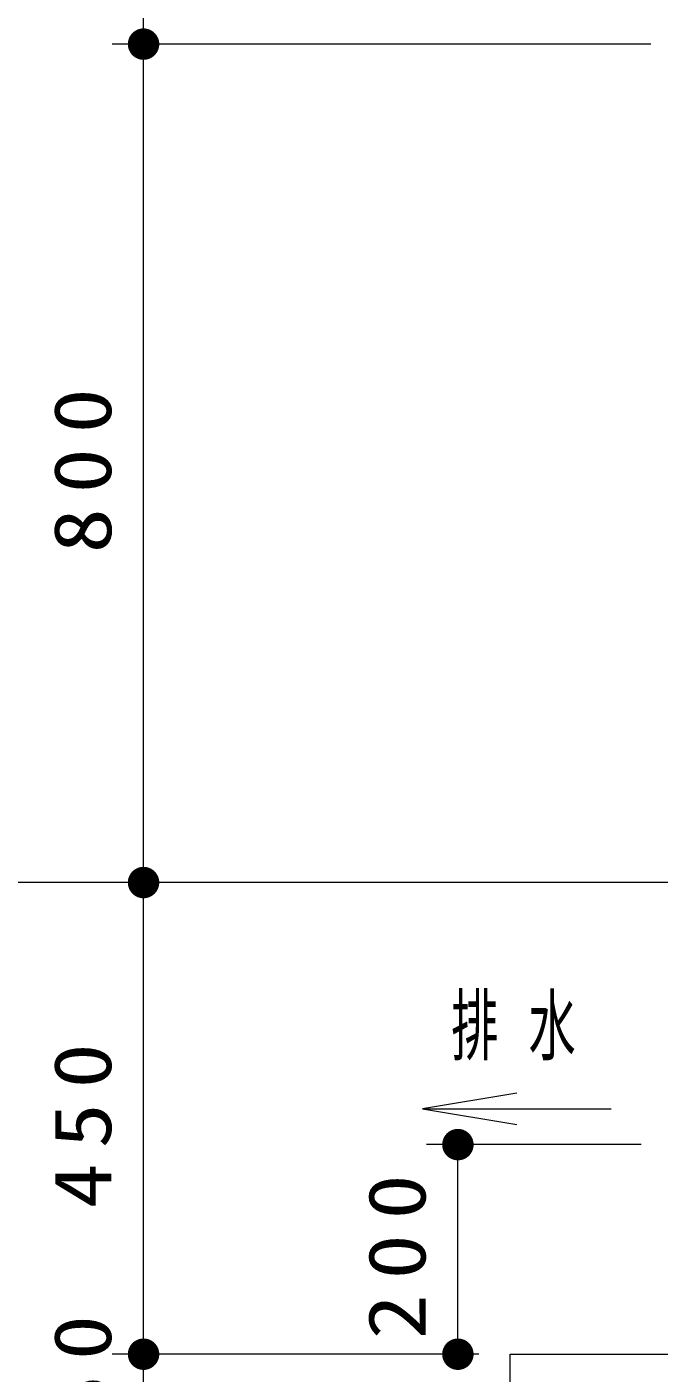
# Model space of a CAD drawing. Units: millimetres on the paper, scale 1:30. Extents: x -385 to 0, y 0 to 267.
# Drawn here: x -206.07 to -185.96, y 81.16 to 123.97 of the extents above; entities that cross this region are included whole.
import ezdxf

# ---------------------------------------------------------------- set-up
doc = ezdxf.new("R2010")
doc.units = ezdxf.units.MM
doc.layers.add('LY_1', color=7, linetype='Continuous', lineweight=13)
doc.styles.add('ＭＳ ゴシック', font='')
doc.styles.get('ＭＳ ゴシック').set_extended_font_data('MS Gothic')

# ---------------------------------------------------------------- blocks, each defined once
blk = doc.blocks.new('filled_dot')
at = {"color": 0, "linetype": 'Continuous', "lineweight": -2, "const_width": 1.25}
blk.add_lwpolyline([(-0.625, 0, 1), (0.625, 0, 1)], format="xyb", close=True, dxfattribs=at)
blk = doc.blocks.new('open_arrow')
at = {"color": 0, "linetype": 'Continuous', "lineweight": -2}
blk.add_lwpolyline([(7.5, 1.25), (0, 0), (7.5, -1.25)], dxfattribs=at)

msp = doc.modelspace()

# ---------------------------------------------------------------- linework, layer by layer
at = {"layer": 'LY_1'}
for p, q in [((-202.361, 123.423), (-202.361, 130.09)), ((-186.228, 123.423), (-203.361, 123.423)), ((-202.361, 96.757), (-202.361, 123.423)), ((-153.216, 96.757), (-219.033, 96.757)), ((-202.361, 81.757), (-202.361, 96.757)), ((-193.49, 89.562), (-187.49, 89.562)), ((-186.528, 88.423), (-193.361, 88.423)), ((-192.361, 81.757), (-192.361, 88.423)), ((-191.695, 81.757), (-203.361, 81.757)), ((-202.361, 76.757), (-202.361, 81.757)), ((-191.695, 81.757), (-193.361, 81.757)), ((-190.695, 76.757), (-190.695, 81.757)), ((-190.695, 81.757), (-157.361, 81.757))]:
    msp.add_line(p, q, dxfattribs=at)

# ---------------------------------------------------------------- block references
at = {"layer": 'LY_1', "xscale": 0.4, "yscale": 0.4}
for p, rotation in [((-202.361, 123.423), 270), ((-202.361, 123.423), 90), ((-202.361, 96.757), 90), ((-202.361, 96.757), 270), ((-192.361, 88.423), 270), ((-202.361, 81.757), 90), ((-202.361, 81.757), 270), ((-192.361, 81.757), 90)]:
    msp.add_blockref('filled_dot', p, dxfattribs=dict(at, rotation=rotation))
msp.add_blockref('open_arrow', (-193.49, 89.562), dxfattribs=at)

# ---------------------------------------------------------------- texts
at = {"layer": 'LY_1', "char_height": 1.833, "attachment_point": 8, "rotation": 90, "style": 'ＭＳ ゴシック'}
for s, insert in [('\\T1.33;\\W1.15;800', (-203.361, 110.09)), ('\\T1.33;\\W1.15;450', (-203.361, 89.257)), ('\\T1.33;\\W1.15;200', (-193.361, 85.09)), ('\\T1.33;\\W1.15;150', (-203.361, 80.615))]:
    msp.add_mtext(s, dxfattribs=dict(at, insert=insert))
at = {"layer": 'LY_1', "insert": (-192.573, 92.118), "char_height": 1.833, "attachment_point": 4, "style": 'ＭＳ ゴシック'}
msp.add_mtext('\\T1.64;\\W0.6;排水', dxfattribs=at)

doc.saveas('drawing.dxf')
